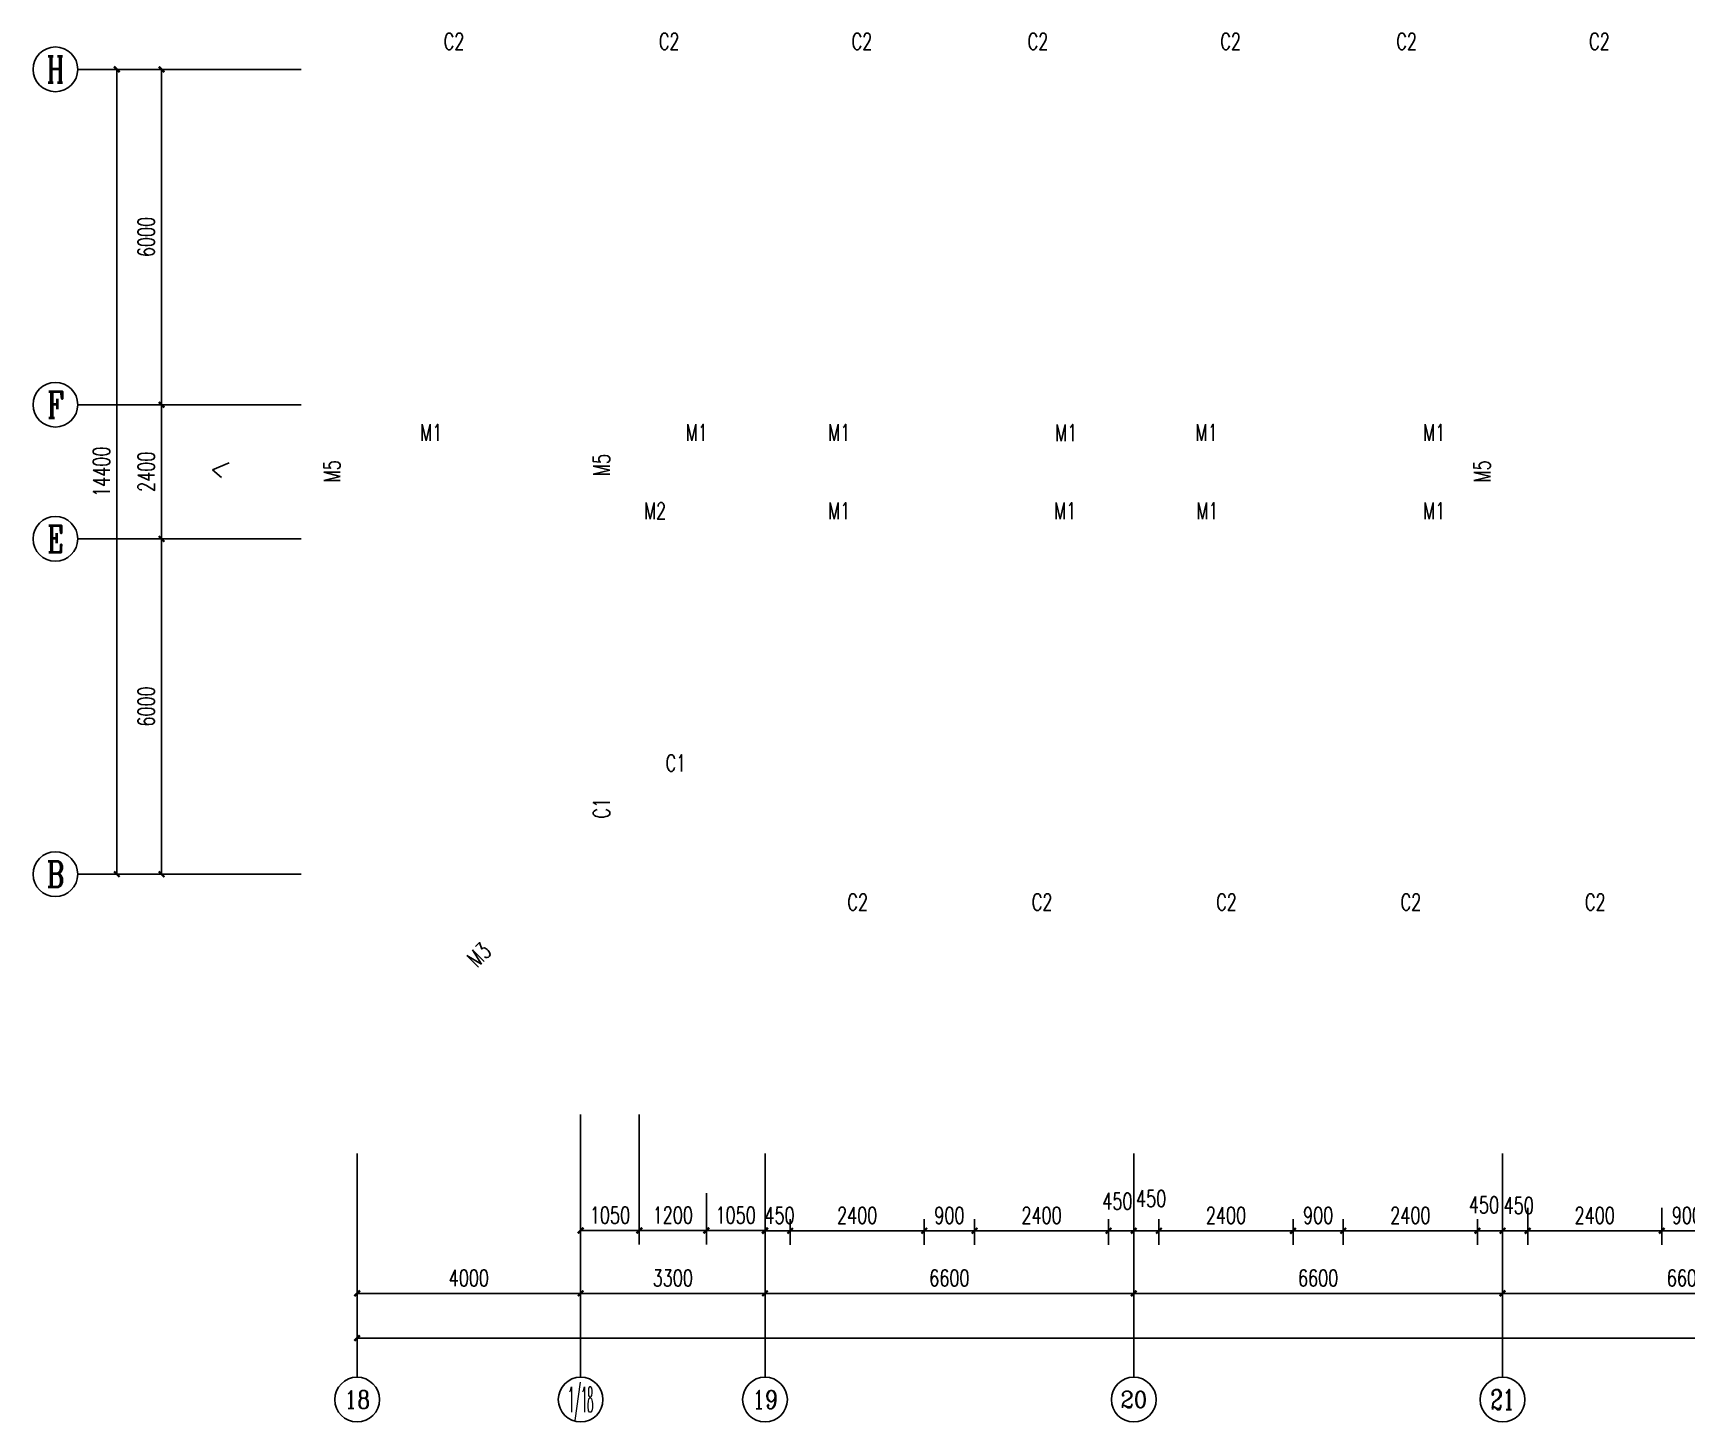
# Model space of a CAD drawing. Header units: millimetres. Extents: x 842 to 115148, y 259 to 29066.
# Drawn here: x 842 to 30442, y 3466 to 28315 of the extents above; entities that cross this region are included whole.
import ezdxf
from ezdxf.enums import TextEntityAlignment as Align

# ---------------------------------------------------------------- set-up
doc = ezdxf.new("R2010")
doc.units = ezdxf.units.MM
for name, color, linetype in [('AXIS', 3, 'Continuous'), ('AXIS_TEXT', 7, 'Continuous'), ('no-view', 7, 'Continuous'), ('PUB_DIM', 3, 'Continuous'), ('WINDOW_TEXT', 7, 'Continuous')]:
    doc.layers.add(name, color=color, linetype=linetype)
doc.layers.get('no-view').off()
doc.styles.add('_TCH_AXIS', font='COMPLEX', dxfattribs={"bigfont": 'GBCBIG'})
doc.styles.add('_TCH_DIM_T3', font='SIMPLEX', dxfattribs={"width": 0.705882, "bigfont": 'GBCBIG'})
doc.styles.add('_TCH_WINDOW', font='SIMPLEX', dxfattribs={"bigfont": 'GBCBIG'})
doc.styles.add('COMPLEX', font='COMPLEX')
doc.dimstyles.new('_TCH_ARCH&&100', dxfattribs={"dimtxt": 297.5, "dimasz": 100, "dimexe": 250, "dimexo": 300, "dimgap": 126.25, "dimtad": 1, "dimdec": 0, "dimzin": 0, "dimdsep": 46, "dimtxsty": '_TCH_DIM_T3', "dimblk": 'ARCHTICK', "dimcen": 0.09, "dimclrt": 7, "dimazin": 2, "dimtfac": 1, "dimtdec": 0, "dimtix": 1, "dimtmove": 2, "dimatfit": 3, "dimfxl": 1, "dimtolj": 1, "dimtzin": 0, "dimarcsym": 0})

# ---------------------------------------------------------------- blocks, each defined once
blk = doc.blocks.new('_ArchTick')
at = {"color": 0, "linetype": 'ByBlock', "const_width": 0.4}
blk.add_lwpolyline([(-0.5, -0.5), (0.5, 0.5)], dxfattribs=at)
blk = doc.blocks.new('*D90')
at = {"layer": 'Defpoints', "color": 0}
for p in [(13942, 7393), (14392, 7393), (14392, 6886)]:
    blk.add_point(p, dxfattribs=at)
at = {"layer": 'PUB_DIM', "color": 0, "lineweight": -2}
for p, q in [((13942, 7093), (13942, 6636)), ((13942, 6886), (14392, 6886)), ((14392, 7093), (14392, 6636))]:
    blk.add_line(p, q, dxfattribs=at)
at = {"layer": 'PUB_DIM', "color": 0, "lineweight": -2, "xscale": 100, "yscale": 100, "zscale": 100, "rotation": 180}
blk.add_blockref('_ArchTick', (13942, 6886), dxfattribs=at)
at = {"layer": 'PUB_DIM', "color": 0, "lineweight": -2, "xscale": 100, "yscale": 100, "zscale": 100}
blk.add_blockref('_ArchTick', (14392, 6886), dxfattribs=at)
at = {"layer": 'PUB_DIM', "color": 7, "insert": (14202, 7161), "char_height": 297.5, "attachment_point": 5, "style": '_TCH_DIM_T3'}
blk.add_mtext('\\A1;450', dxfattribs=at)
blk = doc.blocks.new('*D91')
at = {"layer": 'Defpoints', "color": 0}
for p in [(14392, 7393), (16792, 7393), (16792, 6886)]:
    blk.add_point(p, dxfattribs=at)
at = {"layer": 'PUB_DIM', "color": 0, "lineweight": -2}
for p, q in [((14392, 7093), (14392, 6636)), ((14392, 6886), (16792, 6886)), ((16792, 7093), (16792, 6636))]:
    blk.add_line(p, q, dxfattribs=at)
at = {"layer": 'PUB_DIM', "color": 0, "lineweight": -2, "xscale": 100, "yscale": 100, "zscale": 100, "rotation": 180}
blk.add_blockref('_ArchTick', (14392, 6886), dxfattribs=at)
at = {"layer": 'PUB_DIM', "color": 0, "lineweight": -2, "xscale": 100, "yscale": 100, "zscale": 100}
blk.add_blockref('_ArchTick', (16792, 6886), dxfattribs=at)
at = {"layer": 'PUB_DIM', "color": 7, "insert": (15592, 7161), "char_height": 297.5, "attachment_point": 5, "style": '_TCH_DIM_T3'}
blk.add_mtext('\\A1;2400', dxfattribs=at)
blk = doc.blocks.new('*D92')
at = {"layer": 'Defpoints', "color": 0}
for p in [(16792, 7393), (17692, 7393), (17692, 6886)]:
    blk.add_point(p, dxfattribs=at)
at = {"layer": 'PUB_DIM', "color": 0, "lineweight": -2}
for p, q in [((16792, 7093), (16792, 6636)), ((16792, 6886), (17692, 6886)), ((17692, 7093), (17692, 6636))]:
    blk.add_line(p, q, dxfattribs=at)
at = {"layer": 'PUB_DIM', "color": 0, "lineweight": -2, "xscale": 100, "yscale": 100, "zscale": 100, "rotation": 180}
blk.add_blockref('_ArchTick', (16792, 6886), dxfattribs=at)
at = {"layer": 'PUB_DIM', "color": 0, "lineweight": -2, "xscale": 100, "yscale": 100, "zscale": 100}
blk.add_blockref('_ArchTick', (17692, 6886), dxfattribs=at)
at = {"layer": 'PUB_DIM', "color": 7, "insert": (17242, 7161), "char_height": 297.5, "attachment_point": 5, "style": '_TCH_DIM_T3'}
blk.add_mtext('\\A1;900', dxfattribs=at)
blk = doc.blocks.new('*D93')
at = {"layer": 'Defpoints', "color": 0}
for p in [(17692, 7393), (20092, 7393), (20092, 6886)]:
    blk.add_point(p, dxfattribs=at)
at = {"layer": 'PUB_DIM', "color": 0, "lineweight": -2}
for p, q in [((17692, 7093), (17692, 6636)), ((17692, 6886), (20092, 6886)), ((20092, 7093), (20092, 6636))]:
    blk.add_line(p, q, dxfattribs=at)
at = {"layer": 'PUB_DIM', "color": 0, "lineweight": -2, "xscale": 100, "yscale": 100, "zscale": 100, "rotation": 180}
blk.add_blockref('_ArchTick', (17692, 6886), dxfattribs=at)
at = {"layer": 'PUB_DIM', "color": 0, "lineweight": -2, "xscale": 100, "yscale": 100, "zscale": 100}
blk.add_blockref('_ArchTick', (20092, 6886), dxfattribs=at)
at = {"layer": 'PUB_DIM', "color": 7, "insert": (18892, 7161), "char_height": 297.5, "attachment_point": 5, "style": '_TCH_DIM_T3'}
blk.add_mtext('\\A1;2400', dxfattribs=at)
blk = doc.blocks.new('*D94')
at = {"layer": 'Defpoints', "color": 0}
for p in [(20092, 7393), (20542, 7393), (20542, 6886)]:
    blk.add_point(p, dxfattribs=at)
at = {"layer": 'PUB_DIM', "color": 0, "lineweight": -2}
for p, q in [((20092, 7093), (20092, 6636)), ((20092, 6886), (20542, 6886)), ((20542, 7093), (20542, 6636))]:
    blk.add_line(p, q, dxfattribs=at)
at = {"layer": 'PUB_DIM', "color": 0, "lineweight": -2, "xscale": 100, "yscale": 100, "zscale": 100, "rotation": 180}
blk.add_blockref('_ArchTick', (20092, 6886), dxfattribs=at)
at = {"layer": 'PUB_DIM', "color": 0, "lineweight": -2, "xscale": 100, "yscale": 100, "zscale": 100}
blk.add_blockref('_ArchTick', (20542, 6886), dxfattribs=at)
at = {"layer": 'PUB_DIM', "color": 7, "insert": (20249, 7415), "char_height": 297.5, "attachment_point": 5, "style": '_TCH_DIM_T3'}
blk.add_mtext('\\A1;450', dxfattribs=at)
blk = doc.blocks.new('*D95')
at = {"layer": 'Defpoints', "color": 0}
for p in [(20542, 7393), (20992, 7393), (20992, 6886)]:
    blk.add_point(p, dxfattribs=at)
at = {"layer": 'PUB_DIM', "color": 0, "lineweight": -2}
for p, q in [((20542, 7093), (20542, 6636)), ((20542, 6886), (20992, 6886)), ((20992, 7093), (20992, 6636))]:
    blk.add_line(p, q, dxfattribs=at)
at = {"layer": 'PUB_DIM', "color": 0, "lineweight": -2, "xscale": 100, "yscale": 100, "zscale": 100, "rotation": 180}
blk.add_blockref('_ArchTick', (20542, 6886), dxfattribs=at)
at = {"layer": 'PUB_DIM', "color": 0, "lineweight": -2, "xscale": 100, "yscale": 100, "zscale": 100}
blk.add_blockref('_ArchTick', (20992, 6886), dxfattribs=at)
at = {"layer": 'PUB_DIM', "color": 7, "insert": (20853, 7462), "char_height": 297.5, "attachment_point": 5, "style": '_TCH_DIM_T3'}
blk.add_mtext('\\A1;450', dxfattribs=at)
blk = doc.blocks.new('*D96')
at = {"layer": 'Defpoints', "color": 0}
for p in [(20992, 7393), (23392, 7393), (23392, 6886)]:
    blk.add_point(p, dxfattribs=at)
at = {"layer": 'PUB_DIM', "color": 0, "lineweight": -2}
for p, q in [((20992, 7093), (20992, 6636)), ((20992, 6886), (23392, 6886)), ((23392, 7093), (23392, 6636))]:
    blk.add_line(p, q, dxfattribs=at)
at = {"layer": 'PUB_DIM', "color": 0, "lineweight": -2, "xscale": 100, "yscale": 100, "zscale": 100, "rotation": 180}
blk.add_blockref('_ArchTick', (20992, 6886), dxfattribs=at)
at = {"layer": 'PUB_DIM', "color": 0, "lineweight": -2, "xscale": 100, "yscale": 100, "zscale": 100}
blk.add_blockref('_ArchTick', (23392, 6886), dxfattribs=at)
at = {"layer": 'PUB_DIM', "color": 7, "insert": (22192, 7161), "char_height": 297.5, "attachment_point": 5, "style": '_TCH_DIM_T3'}
blk.add_mtext('\\A1;2400', dxfattribs=at)
blk = doc.blocks.new('*D97')
at = {"layer": 'Defpoints', "color": 0}
for p in [(23392, 7393), (24292, 7393), (24292, 6886)]:
    blk.add_point(p, dxfattribs=at)
at = {"layer": 'PUB_DIM', "color": 0, "lineweight": -2}
for p, q in [((23392, 7093), (23392, 6636)), ((23392, 6886), (24292, 6886)), ((24292, 7093), (24292, 6636))]:
    blk.add_line(p, q, dxfattribs=at)
at = {"layer": 'PUB_DIM', "color": 0, "lineweight": -2, "xscale": 100, "yscale": 100, "zscale": 100, "rotation": 180}
blk.add_blockref('_ArchTick', (23392, 6886), dxfattribs=at)
at = {"layer": 'PUB_DIM', "color": 0, "lineweight": -2, "xscale": 100, "yscale": 100, "zscale": 100}
blk.add_blockref('_ArchTick', (24292, 6886), dxfattribs=at)
at = {"layer": 'PUB_DIM', "color": 7, "insert": (23842, 7161), "char_height": 297.5, "attachment_point": 5, "style": '_TCH_DIM_T3'}
blk.add_mtext('\\A1;900', dxfattribs=at)
blk = doc.blocks.new('*D98')
at = {"layer": 'Defpoints', "color": 0}
for p in [(24292, 7393), (26692, 7393), (26692, 6886)]:
    blk.add_point(p, dxfattribs=at)
at = {"layer": 'PUB_DIM', "color": 0, "lineweight": -2}
for p, q in [((24292, 7093), (24292, 6636)), ((24292, 6886), (26692, 6886)), ((26692, 7093), (26692, 6636))]:
    blk.add_line(p, q, dxfattribs=at)
at = {"layer": 'PUB_DIM', "color": 0, "lineweight": -2, "xscale": 100, "yscale": 100, "zscale": 100, "rotation": 180}
blk.add_blockref('_ArchTick', (24292, 6886), dxfattribs=at)
at = {"layer": 'PUB_DIM', "color": 0, "lineweight": -2, "xscale": 100, "yscale": 100, "zscale": 100}
blk.add_blockref('_ArchTick', (26692, 6886), dxfattribs=at)
at = {"layer": 'PUB_DIM', "color": 7, "insert": (25492, 7161), "char_height": 297.5, "attachment_point": 5, "style": '_TCH_DIM_T3'}
blk.add_mtext('\\A1;2400', dxfattribs=at)
blk = doc.blocks.new('*D99')
at = {"layer": 'Defpoints', "color": 0}
for p in [(26692, 7393), (27142, 7393), (27142, 6886)]:
    blk.add_point(p, dxfattribs=at)
at = {"layer": 'PUB_DIM', "color": 0, "lineweight": -2}
for p, q in [((26692, 7093), (26692, 6636)), ((26692, 6886), (27142, 6886)), ((27142, 7093), (27142, 6636))]:
    blk.add_line(p, q, dxfattribs=at)
at = {"layer": 'PUB_DIM', "color": 0, "lineweight": -2, "xscale": 100, "yscale": 100, "zscale": 100, "rotation": 180}
blk.add_blockref('_ArchTick', (26692, 6886), dxfattribs=at)
at = {"layer": 'PUB_DIM', "color": 0, "lineweight": -2, "xscale": 100, "yscale": 100, "zscale": 100}
blk.add_blockref('_ArchTick', (27142, 6886), dxfattribs=at)
at = {"layer": 'PUB_DIM', "color": 7, "insert": (26810, 7349), "char_height": 297.5, "attachment_point": 5, "style": '_TCH_DIM_T3'}
blk.add_mtext('\\A1;450', dxfattribs=at)
blk = doc.blocks.new('*D100')
at = {"layer": 'Defpoints', "color": 0}
for p in [(27142, 7598), (27592, 7598), (27592, 6886)]:
    blk.add_point(p, dxfattribs=at)
at = {"layer": 'PUB_DIM', "color": 0, "lineweight": -2}
for p, q in [((27142, 7298), (27142, 6636)), ((27592, 7298), (27592, 6636)), ((27142, 6886), (27592, 6886))]:
    blk.add_line(p, q, dxfattribs=at)
at = {"layer": 'PUB_DIM', "color": 0, "lineweight": -2, "xscale": 100, "yscale": 100, "zscale": 100, "rotation": 180}
blk.add_blockref('_ArchTick', (27142, 6886), dxfattribs=at)
at = {"layer": 'PUB_DIM', "color": 0, "lineweight": -2, "xscale": 100, "yscale": 100, "zscale": 100}
blk.add_blockref('_ArchTick', (27592, 6886), dxfattribs=at)
at = {"layer": 'PUB_DIM', "color": 7, "insert": (27432, 7338), "char_height": 297.5, "attachment_point": 5, "style": '_TCH_DIM_T3'}
blk.add_mtext('\\A1;450', dxfattribs=at)
blk = doc.blocks.new('*D101')
at = {"layer": 'Defpoints', "color": 0}
for p in [(27592, 7598), (29992, 7598), (29992, 6886)]:
    blk.add_point(p, dxfattribs=at)
at = {"layer": 'PUB_DIM', "color": 0, "lineweight": -2}
for p, q in [((27592, 7298), (27592, 6636)), ((29992, 7298), (29992, 6636)), ((27592, 6886), (29992, 6886))]:
    blk.add_line(p, q, dxfattribs=at)
at = {"layer": 'PUB_DIM', "color": 0, "lineweight": -2, "xscale": 100, "yscale": 100, "zscale": 100, "rotation": 180}
blk.add_blockref('_ArchTick', (27592, 6886), dxfattribs=at)
at = {"layer": 'PUB_DIM', "color": 0, "lineweight": -2, "xscale": 100, "yscale": 100, "zscale": 100}
blk.add_blockref('_ArchTick', (29992, 6886), dxfattribs=at)
at = {"layer": 'PUB_DIM', "color": 7, "insert": (28792, 7161), "char_height": 297.5, "attachment_point": 5, "style": '_TCH_DIM_T3'}
blk.add_mtext('\\A1;2400', dxfattribs=at)
blk = doc.blocks.new('*D102')
at = {"layer": 'Defpoints', "color": 0}
for p in [(29992, 7598), (30892, 7598), (30892, 6886)]:
    blk.add_point(p, dxfattribs=at)
at = {"layer": 'PUB_DIM', "color": 0, "lineweight": -2}
for p, q in [((29992, 7298), (29992, 6636)), ((30892, 7298), (30892, 6636)), ((29992, 6886), (30892, 6886))]:
    blk.add_line(p, q, dxfattribs=at)
at = {"layer": 'PUB_DIM', "color": 0, "lineweight": -2, "xscale": 100, "yscale": 100, "zscale": 100, "rotation": 180}
blk.add_blockref('_ArchTick', (29992, 6886), dxfattribs=at)
at = {"layer": 'PUB_DIM', "color": 0, "lineweight": -2, "xscale": 100, "yscale": 100, "zscale": 100}
blk.add_blockref('_ArchTick', (30892, 6886), dxfattribs=at)
at = {"layer": 'PUB_DIM', "color": 7, "insert": (30442, 7161), "char_height": 297.5, "attachment_point": 5, "style": '_TCH_DIM_T3'}
blk.add_mtext('\\A1;900', dxfattribs=at)
blk = doc.blocks.new('*D145')
at = {"layer": 'Defpoints', "color": 0}
for p in [(11692, 7859), (12892, 7859), (12892, 6890)]:
    blk.add_point(p, dxfattribs=at)
at = {"layer": 'PUB_DIM', "color": 0, "lineweight": -2}
for p, q in [((11692, 7559), (11692, 6640)), ((12892, 7559), (12892, 6640)), ((11692, 6890), (12892, 6890))]:
    blk.add_line(p, q, dxfattribs=at)
at = {"layer": 'PUB_DIM', "color": 0, "lineweight": -2, "xscale": 100, "yscale": 100, "zscale": 100, "rotation": 180}
blk.add_blockref('_ArchTick', (11692, 6890), dxfattribs=at)
at = {"layer": 'PUB_DIM', "color": 0, "lineweight": -2, "xscale": 100, "yscale": 100, "zscale": 100}
blk.add_blockref('_ArchTick', (12892, 6890), dxfattribs=at)
at = {"layer": 'PUB_DIM', "color": 7, "insert": (12292, 7165), "char_height": 297.5, "attachment_point": 5, "style": '_TCH_DIM_T3'}
blk.add_mtext('\\A1;1200', dxfattribs=at)
blk = doc.blocks.new('*D146')
at = {"layer": 'Defpoints', "color": 0}
for p in [(12892, 7859), (13942, 7859), (13942, 6890)]:
    blk.add_point(p, dxfattribs=at)
at = {"layer": 'PUB_DIM', "color": 0, "lineweight": -2}
for p, q in [((12892, 7559), (12892, 6640)), ((13942, 7559), (13942, 6640)), ((12892, 6890), (13942, 6890))]:
    blk.add_line(p, q, dxfattribs=at)
at = {"layer": 'PUB_DIM', "color": 0, "lineweight": -2, "xscale": 100, "yscale": 100, "zscale": 100, "rotation": 180}
blk.add_blockref('_ArchTick', (12892, 6890), dxfattribs=at)
at = {"layer": 'PUB_DIM', "color": 0, "lineweight": -2, "xscale": 100, "yscale": 100, "zscale": 100}
blk.add_blockref('_ArchTick', (13942, 6890), dxfattribs=at)
at = {"layer": 'PUB_DIM', "color": 7, "insert": (13417, 7165), "char_height": 297.5, "attachment_point": 5, "style": '_TCH_DIM_T3'}
blk.add_mtext('\\A1;1050', dxfattribs=at)
blk = doc.blocks.new('*D147')
at = {"layer": 'Defpoints', "color": 0}
for p in [(10642, 9266), (11692, 9266), (11692, 6890)]:
    blk.add_point(p, dxfattribs=at)
at = {"layer": 'PUB_DIM', "color": 0, "lineweight": -2}
for p, q in [((10642, 8966), (10642, 6640)), ((11692, 8966), (11692, 6640)), ((10642, 6890), (11692, 6890))]:
    blk.add_line(p, q, dxfattribs=at)
at = {"layer": 'PUB_DIM', "color": 0, "lineweight": -2, "xscale": 100, "yscale": 100, "zscale": 100, "rotation": 180}
blk.add_blockref('_ArchTick', (10642, 6890), dxfattribs=at)
at = {"layer": 'PUB_DIM', "color": 0, "lineweight": -2, "xscale": 100, "yscale": 100, "zscale": 100}
blk.add_blockref('_ArchTick', (11692, 6890), dxfattribs=at)
at = {"layer": 'PUB_DIM', "color": 7, "insert": (11167, 7165), "char_height": 297.5, "attachment_point": 5, "style": '_TCH_DIM_T3'}
blk.add_mtext('\\A1;1050', dxfattribs=at)
blk = doc.blocks.new('*D153')
at = {"layer": 'AXIS', "color": 0, "lineweight": -2}
for p, q in [((6642, 7966), (6642, 5516)), ((10642, 7966), (10642, 5516)), ((6642, 5766), (10642, 5766))]:
    blk.add_line(p, q, dxfattribs=at)
at = {"layer": 'Defpoints', "color": 0}
for p in [(6642, 8266), (10642, 8266), (10642, 5766)]:
    blk.add_point(p, dxfattribs=at)
at = {"layer": 'AXIS', "color": 0, "lineweight": -2, "xscale": 100, "yscale": 100, "zscale": 100, "rotation": 180}
blk.add_blockref('_ArchTick', (6642, 5766), dxfattribs=at)
at = {"layer": 'AXIS', "color": 0, "lineweight": -2, "xscale": 100, "yscale": 100, "zscale": 100}
blk.add_blockref('_ArchTick', (10642, 5766), dxfattribs=at)
at = {"layer": 'AXIS', "color": 7, "insert": (8642, 6041), "char_height": 297.5, "attachment_point": 5, "style": '_TCH_DIM_T3'}
blk.add_mtext('\\A1;4000', dxfattribs=at)
blk = doc.blocks.new('*D154')
at = {"layer": 'AXIS', "color": 0, "lineweight": -2}
for p, q in [((10642, 7966), (10642, 5516)), ((13942, 7966), (13942, 5516)), ((10642, 5766), (13942, 5766))]:
    blk.add_line(p, q, dxfattribs=at)
at = {"layer": 'Defpoints', "color": 0}
for p in [(10642, 8266), (13942, 8266), (13942, 5766)]:
    blk.add_point(p, dxfattribs=at)
at = {"layer": 'AXIS', "color": 0, "lineweight": -2, "xscale": 100, "yscale": 100, "zscale": 100, "rotation": 180}
blk.add_blockref('_ArchTick', (10642, 5766), dxfattribs=at)
at = {"layer": 'AXIS', "color": 0, "lineweight": -2, "xscale": 100, "yscale": 100, "zscale": 100}
blk.add_blockref('_ArchTick', (13942, 5766), dxfattribs=at)
at = {"layer": 'AXIS', "color": 7, "insert": (12292, 6041), "char_height": 297.5, "attachment_point": 5, "style": '_TCH_DIM_T3'}
blk.add_mtext('\\A1;3300', dxfattribs=at)
blk = doc.blocks.new('*D155')
at = {"layer": 'AXIS', "color": 0, "lineweight": -2}
for p, q in [((13942, 7966), (13942, 5516)), ((20542, 7966), (20542, 5516)), ((13942, 5766), (20542, 5766))]:
    blk.add_line(p, q, dxfattribs=at)
at = {"layer": 'Defpoints', "color": 0}
for p in [(13942, 8266), (20542, 8266), (20542, 5766)]:
    blk.add_point(p, dxfattribs=at)
at = {"layer": 'AXIS', "color": 0, "lineweight": -2, "xscale": 100, "yscale": 100, "zscale": 100, "rotation": 180}
blk.add_blockref('_ArchTick', (13942, 5766), dxfattribs=at)
at = {"layer": 'AXIS', "color": 0, "lineweight": -2, "xscale": 100, "yscale": 100, "zscale": 100}
blk.add_blockref('_ArchTick', (20542, 5766), dxfattribs=at)
at = {"layer": 'AXIS', "color": 7, "insert": (17242, 6041), "char_height": 297.5, "attachment_point": 5, "style": '_TCH_DIM_T3'}
blk.add_mtext('\\A1;6600', dxfattribs=at)
blk = doc.blocks.new('*D156')
at = {"layer": 'AXIS', "color": 0, "lineweight": -2}
for p, q in [((20542, 7966), (20542, 5516)), ((27142, 7966), (27142, 5516)), ((20542, 5766), (27142, 5766))]:
    blk.add_line(p, q, dxfattribs=at)
at = {"layer": 'Defpoints', "color": 0}
for p in [(20542, 8266), (27142, 8266), (27142, 5766)]:
    blk.add_point(p, dxfattribs=at)
at = {"layer": 'AXIS', "color": 0, "lineweight": -2, "xscale": 100, "yscale": 100, "zscale": 100, "rotation": 180}
blk.add_blockref('_ArchTick', (20542, 5766), dxfattribs=at)
at = {"layer": 'AXIS', "color": 0, "lineweight": -2, "xscale": 100, "yscale": 100, "zscale": 100}
blk.add_blockref('_ArchTick', (27142, 5766), dxfattribs=at)
at = {"layer": 'AXIS', "color": 7, "insert": (23842, 6041), "char_height": 297.5, "attachment_point": 5, "style": '_TCH_DIM_T3'}
blk.add_mtext('\\A1;6600', dxfattribs=at)
blk = doc.blocks.new('*D157')
at = {"layer": 'AXIS', "color": 0, "lineweight": -2}
for p, q in [((27142, 7966), (27142, 5516)), ((33742, 7966), (33742, 5516)), ((27142, 5766), (33742, 5766))]:
    blk.add_line(p, q, dxfattribs=at)
at = {"layer": 'Defpoints', "color": 0}
for p in [(27142, 8266), (33742, 8266), (33742, 5766)]:
    blk.add_point(p, dxfattribs=at)
at = {"layer": 'AXIS', "color": 0, "lineweight": -2, "xscale": 100, "yscale": 100, "zscale": 100, "rotation": 180}
blk.add_blockref('_ArchTick', (27142, 5766), dxfattribs=at)
at = {"layer": 'AXIS', "color": 0, "lineweight": -2, "xscale": 100, "yscale": 100, "zscale": 100}
blk.add_blockref('_ArchTick', (33742, 5766), dxfattribs=at)
at = {"layer": 'AXIS', "color": 7, "insert": (30442, 6041), "char_height": 297.5, "attachment_point": 5, "style": '_TCH_DIM_T3'}
blk.add_mtext('\\A1;6600', dxfattribs=at)
blk = doc.blocks.new('*D168')
at = {"layer": 'AXIS', "color": 0, "lineweight": -2}
for p, q in [((6642, 7966), (6642, 4716)), ((99742, 7966), (99742, 4716)), ((6642, 4966), (99742, 4966))]:
    blk.add_line(p, q, dxfattribs=at)
at = {"layer": 'Defpoints', "color": 0}
for p in [(6642, 8266), (99742, 8266), (99742, 4966)]:
    blk.add_point(p, dxfattribs=at)
at = {"layer": 'AXIS', "color": 0, "lineweight": -2, "xscale": 100, "yscale": 100, "zscale": 100, "rotation": 180}
blk.add_blockref('_ArchTick', (6642, 4966), dxfattribs=at)
at = {"layer": 'AXIS', "color": 0, "lineweight": -2, "xscale": 100, "yscale": 100, "zscale": 100}
blk.add_blockref('_ArchTick', (99742, 4966), dxfattribs=at)
at = {"layer": 'AXIS', "color": 7, "insert": (53192, 5241), "char_height": 297.5, "attachment_point": 5, "style": '_TCH_DIM_T3'}
blk.add_mtext('\\A1;93100', dxfattribs=at)
blk = doc.blocks.new('*D169')
at = {"layer": 'AXIS', "color": 0, "lineweight": -2}
for p, q in [((5342, 19266), (2892, 19266)), ((3142, 13266), (3142, 19266)), ((5342, 13266), (2892, 13266))]:
    blk.add_line(p, q, dxfattribs=at)
at = {"layer": 'Defpoints', "color": 0}
for p in [(3142, 19266), (5642, 19266), (5642, 13266)]:
    blk.add_point(p, dxfattribs=at)
at = {"layer": 'AXIS', "color": 0, "lineweight": -2, "xscale": 100, "yscale": 100, "zscale": 100}
for p, rotation in [((3142, 19266), 90), ((3142, 13266), 270)]:
    blk.add_blockref('_ArchTick', p, dxfattribs=dict(at, rotation=rotation))
at = {"layer": 'AXIS', "color": 7, "insert": (2867, 16266), "char_height": 297.5, "attachment_point": 5, "rotation": 90, "style": '_TCH_DIM_T3'}
blk.add_mtext('\\A1;6000', dxfattribs=at)
blk = doc.blocks.new('*D170')
at = {"layer": 'AXIS', "color": 0, "lineweight": -2}
for p, q in [((5342, 21666), (2892, 21666)), ((3142, 19266), (3142, 21666)), ((5342, 19266), (2892, 19266))]:
    blk.add_line(p, q, dxfattribs=at)
at = {"layer": 'Defpoints', "color": 0}
for p in [(3142, 21666), (5642, 21666), (5642, 19266)]:
    blk.add_point(p, dxfattribs=at)
at = {"layer": 'AXIS', "color": 0, "lineweight": -2, "xscale": 100, "yscale": 100, "zscale": 100}
for p, rotation in [((3142, 21666), 90), ((3142, 19266), 270)]:
    blk.add_blockref('_ArchTick', p, dxfattribs=dict(at, rotation=rotation))
at = {"layer": 'AXIS', "color": 7, "insert": (2867, 20466), "char_height": 297.5, "attachment_point": 5, "rotation": 90, "style": '_TCH_DIM_T3'}
blk.add_mtext('\\A1;2400', dxfattribs=at)
blk = doc.blocks.new('*D171')
at = {"layer": 'AXIS', "color": 0, "lineweight": -2}
for p, q in [((5342, 27666), (2892, 27666)), ((3142, 21666), (3142, 27666)), ((5342, 21666), (2892, 21666))]:
    blk.add_line(p, q, dxfattribs=at)
at = {"layer": 'Defpoints', "color": 0}
for p in [(3142, 27666), (5642, 27666), (5642, 21666)]:
    blk.add_point(p, dxfattribs=at)
at = {"layer": 'AXIS', "color": 0, "lineweight": -2, "xscale": 100, "yscale": 100, "zscale": 100}
for p, rotation in [((3142, 27666), 90), ((3142, 21666), 270)]:
    blk.add_blockref('_ArchTick', p, dxfattribs=dict(at, rotation=rotation))
at = {"layer": 'AXIS', "color": 7, "insert": (2867, 24666), "char_height": 297.5, "attachment_point": 5, "rotation": 90, "style": '_TCH_DIM_T3'}
blk.add_mtext('\\A1;6000', dxfattribs=at)
blk = doc.blocks.new('*D172')
at = {"layer": 'AXIS', "color": 0, "lineweight": -2}
for p, q in [((5342, 27666), (2092, 27666)), ((2342, 13266), (2342, 27666)), ((5342, 13266), (2092, 13266))]:
    blk.add_line(p, q, dxfattribs=at)
at = {"layer": 'Defpoints', "color": 0}
for p in [(2342, 27666), (5642, 27666), (5642, 13266)]:
    blk.add_point(p, dxfattribs=at)
at = {"layer": 'AXIS', "color": 0, "lineweight": -2, "xscale": 100, "yscale": 100, "zscale": 100}
for p, rotation in [((2342, 27666), 90), ((2342, 13266), 270)]:
    blk.add_blockref('_ArchTick', p, dxfattribs=dict(at, rotation=rotation))
at = {"layer": 'AXIS', "color": 7, "insert": (2067, 20466), "char_height": 297.5, "attachment_point": 5, "rotation": 90, "style": '_TCH_DIM_T3'}
blk.add_mtext('\\A1;14400', dxfattribs=at)
blk = doc.blocks.new('_AXISO')
blk.add_circle((0, 0), 0.5)
at = {"layer": 'AXIS_TEXT', "style": 'COMPLEX', "width": 1.041667}
blk.add_attdef('A', text='', height=0.56, dxfattribs=at).set_placement((-0.25, -0.28), (0.25, -0.28), align=Align.FIT)
blk = doc.blocks.new('$DorLib2D$00000001')
for p, q in [((0.45, 0.975), (0.5, 0.975)), ((0.45, 0), (0.45, 0.975)), ((0.5, 0), (0.5, 0.975)), ((0.5, 0), (0.45, 0))]:
    blk.add_line(p, q)
at = {"lineweight": 13}
blk.add_arc((0.475, 0), 0.975, 91.4693, 180, dxfattribs=at)
blk = doc.blocks.new('$DorLib2D$00000002')
for p, q in [((-0.5, 0), (-0.5, 0.4875)), ((-0.475, 0.4875), (-0.5, 0.4875)), ((-0.475, 0), (-0.475, 0.4875)), ((0.475, 0), (0.475, 0.4875)), ((0.475, 0.4875), (0.5, 0.4875)), ((0.5, 0), (0.5, 0.4875)), ((-0.5, 0), (-0.475, 0)), ((0.5, 0), (0.475, 0))]:
    blk.add_line(p, q)
at = {"lineweight": 13}
for centre, start, end in [((-0.4875, 0), 0, 88.53072), ((0.4875, 0), 91.46928, 180)]:
    blk.add_arc(centre, 0.4875, start, end, dxfattribs=at)
blk = doc.blocks.new('$TCHSYS$WIN2D')
for p, q in [((-0.5, 0.5), (0.5, 0.5)), ((-0.5, 0.5), (-0.5, -0.5)), ((0.5, 0.5), (0.5, -0.5)), ((0.5, 0.167), (-0.5, 0.167)), ((0.5, -0.167), (-0.5, -0.167)), ((-0.5, -0.5), (0.5, -0.5))]:
    blk.add_line(p, q)

msp = doc.modelspace()

# ---------------------------------------------------------------- linework, layer by layer
for p, q in [((4350, 20623.7), (4056, 20503.4)), ((4056, 20503.4), (4217.1, 20365.4))]:
    msp.add_line(p, q)
at = {"layer": 'AXIS'}
for p, q in [((5642.1, 27666), (1642.1, 27666)), ((5642.1, 21666), (1642.1, 21666)), ((5642.1, 19266), (1642.1, 19266)), ((5642.1, 13266), (1642.1, 13266)), ((6642.1, 8266), (6642.1, 4266)), ((10642.1, 8266), (10642.1, 4266)), ((13942.1, 8266), (13942.1, 4266)), ((20542.1, 8266), (20542.1, 4266)), ((27142.1, 8266), (27142.1, 4266))]:
    msp.add_line(p, q, dxfattribs=at)
for centre in [(1242.1, 27666), (1242.1, 21666), (1242.1, 19266), (1242.1, 13266)]:
    msp.add_circle(centre, 400, dxfattribs=at)

# ---------------------------------------------------------------- block references
ref = msp.add_blockref('_AXISO', (6642.1, 3866), dxfattribs=dict(at, xscale=799.9999999999995, yscale=799.9999999999999, zscale=800))
ref.add_attrib('A', '18', dxfattribs={"layer": 'AXIS_TEXT', "height": 321.14, "style": '_TCH_AXIS', "width": 1.034483}).set_placement((6412.7, 3705.5), (6871.5, 3705.5), align=Align.FIT)
ref = msp.add_blockref('_AXISO', (10642.1, 3866), dxfattribs=dict(at, xscale=799.9999999999995, yscale=799.9999999999999, zscale=800))
ref.add_attrib('A', '1/18', dxfattribs={"layer": 'AXIS_TEXT', "height": 452.55, "style": '_TCH_AXIS', "width": 0.318182}).set_placement((10415.8, 3639.8), (10868.4, 3639.8), align=Align.FIT)
ref = msp.add_blockref('_AXISO', (13942.1, 3866), dxfattribs=dict(at, xscale=799.9999999999995, yscale=799.9999999999999, zscale=800))
ref.add_attrib('A', '19', dxfattribs={"layer": 'AXIS_TEXT', "height": 328.45, "style": '_TCH_AXIS'}).set_placement((13715.3, 3701.8), (14168.9, 3701.8), align=Align.FIT)
ref = msp.add_blockref('_AXISO', (20542.1, 3866), dxfattribs=dict(at, xscale=799.9999999999995, yscale=799.9999999999999, zscale=800))
ref.add_attrib('A', '20', dxfattribs={"layer": 'AXIS_TEXT', "height": 294.28, "style": '_TCH_AXIS'}).set_placement((20303.9, 3718.9), (20780.3, 3718.9), align=Align.FIT)
ref = msp.add_blockref('_AXISO', (27142.1, 3866), dxfattribs=dict(at, xscale=799.9999999999995, yscale=799.9999999999999, zscale=800))
ref.add_attrib('A', '21', dxfattribs={"layer": 'AXIS_TEXT', "height": 360.19, "style": '_TCH_AXIS', "width": 0.862069}).set_placement((26927.7, 3685.9), (27356.5, 3685.9), align=Align.FIT)
at = {"layer": 'no-view'}
ref = msp.add_blockref('$TCHSYS$WIN2D', (8367.1, 27791), dxfattribs=dict(at, xscale=2400, yscale=-200, zscale=2400))
ref.add_attrib('A', 'C2', (8192.1, 28017.3), dxfattribs={"layer": 'WINDOW_TEXT', "height": 297.5, "style": '_TCH_WINDOW', "width": 0.705882})
ref = msp.add_blockref('$TCHSYS$WIN2D', (12217.1, 27791), dxfattribs=dict(at, xscale=2400, yscale=-200, zscale=2400))
ref.add_attrib('A', 'C2', (12042.1, 28017.3), dxfattribs={"layer": 'WINDOW_TEXT', "height": 297.5, "style": '_TCH_WINDOW', "width": 0.705882})
ref = msp.add_blockref('$TCHSYS$WIN2D', (15667.1, 27791), dxfattribs=dict(at, xscale=2400, yscale=-200, zscale=2400))
ref.add_attrib('A', 'C2', (15492.1, 28017.3), dxfattribs={"layer": 'WINDOW_TEXT', "height": 297.5, "style": '_TCH_WINDOW', "width": 0.705882})
ref = msp.add_blockref('$TCHSYS$WIN2D', (18817.1, 27791), dxfattribs=dict(at, xscale=2400, yscale=-200, zscale=2400))
ref.add_attrib('A', 'C2', (18642.1, 28017.3), dxfattribs={"layer": 'WINDOW_TEXT', "height": 297.5, "style": '_TCH_WINDOW', "width": 0.705882})
ref = msp.add_blockref('$TCHSYS$WIN2D', (22267.1, 27791), dxfattribs=dict(at, xscale=2400, yscale=-200, zscale=2400))
ref.add_attrib('A', 'C2', (22092.1, 28017.3), dxfattribs={"layer": 'WINDOW_TEXT', "height": 297.5, "style": '_TCH_WINDOW', "width": 0.705882})
ref = msp.add_blockref('$TCHSYS$WIN2D', (25417.1, 27791), dxfattribs=dict(at, xscale=2400, yscale=-200, zscale=2400))
ref.add_attrib('A', 'C2', (25242.1, 28017.3), dxfattribs={"layer": 'WINDOW_TEXT', "height": 297.5, "style": '_TCH_WINDOW', "width": 0.705882})
ref = msp.add_blockref('$TCHSYS$WIN2D', (28867.1, 27791), dxfattribs=dict(at, xscale=2400, yscale=-200, zscale=2400))
ref.add_attrib('A', 'C2', (28692.1, 28017.3), dxfattribs={"layer": 'WINDOW_TEXT', "height": 297.5, "style": '_TCH_WINDOW', "width": 0.705882})
ref = msp.add_blockref('$DorLib2D$00000002', (7914, 21541.2), dxfattribs=dict(at, xscale=-1500, yscale=1500, zscale=-1500))
ref.add_attrib('A', 'M1', (7769, 21017.4), dxfattribs={"layer": 'WINDOW_TEXT', "height": 297.5, "style": '_TCH_WINDOW', "width": 0.705882})
ref = msp.add_blockref('$DorLib2D$00000002', (12667.1, 21541), dxfattribs=dict(at, xscale=-1500, yscale=1500, zscale=-1500))
ref.add_attrib('A', 'M1', (12522.1, 21017.3), dxfattribs={"layer": 'WINDOW_TEXT', "height": 297.5, "style": '_TCH_WINDOW', "width": 0.705882})
ref = msp.add_blockref('$DorLib2D$00000002', (15217.1, 21541), dxfattribs=dict(at, xscale=-1500, yscale=1500, zscale=-1500))
ref.add_attrib('A', 'M1', (15072.1, 21017.3), dxfattribs={"layer": 'WINDOW_TEXT', "height": 297.5, "style": '_TCH_WINDOW', "width": 0.705882})
ref = msp.add_blockref('$DorLib2D$00000002', (19281.2, 21538.9), dxfattribs=dict(at, xscale=-1500, yscale=1500, zscale=-1500))
ref.add_attrib('A', 'M1', (19136.2, 21015.1), dxfattribs={"layer": 'WINDOW_TEXT', "height": 297.5, "style": '_TCH_WINDOW', "width": 0.705882})
ref = msp.add_blockref('$DorLib2D$00000002', (21793.7, 21542), dxfattribs=dict(at, xscale=-1500, yscale=1500, zscale=-1500))
ref.add_attrib('A', 'M1', (21648.7, 21018.3), dxfattribs={"layer": 'WINDOW_TEXT', "height": 297.5, "style": '_TCH_WINDOW', "width": 0.705882})
ref = msp.add_blockref('$DorLib2D$00000002', (25867.1, 21541), dxfattribs=dict(at, xscale=-1500, yscale=1500, zscale=-1500))
ref.add_attrib('A', 'M1', (25722.1, 21017.3), dxfattribs={"layer": 'WINDOW_TEXT', "height": 297.5, "style": '_TCH_WINDOW', "width": 0.705882})
ref = msp.add_blockref('$DorLib2D$00000002', (10642.1, 20578.5), dxfattribs=dict(at, xscale=1600, yscale=-1600, zscale=1600, rotation=270))
ref.add_attrib('A', 'M5', (11165.9, 20388.5), dxfattribs={"layer": 'WINDOW_TEXT', "height": 297.5, "rotation": 90, "style": '_TCH_WINDOW', "width": 0.705882})
ref = msp.add_blockref('$DorLib2D$00000002', (5817.1, 20466), dxfattribs=dict(at, xscale=1600, yscale=-1600, zscale=1600, rotation=270))
ref.add_attrib('A', 'M5', (6340.9, 20276), dxfattribs={"layer": 'WINDOW_TEXT', "height": 297.5, "rotation": 90, "style": '_TCH_WINDOW', "width": 0.705882})
ref = msp.add_blockref('$DorLib2D$00000002', (27150.7, 20462.5), dxfattribs=dict(at, xscale=1599.999999999996, yscale=1600, zscale=1600, rotation=269.9143744392804))
ref.add_attrib('A', 'M5', (26924.2, 20272.8), dxfattribs={"layer": 'WINDOW_TEXT', "height": 297.5, "rotation": 89.91437, "style": '_TCH_WINDOW', "width": 0.705882})
ref = msp.add_blockref('$DorLib2D$00000001', (11967.1, 19391), dxfattribs=dict(at, xscale=1200, yscale=1200, zscale=1200, rotation=180))
ref.add_attrib('A', 'M2', (11777.1, 19617.3), dxfattribs={"layer": 'WINDOW_TEXT', "height": 297.5, "style": '_TCH_WINDOW', "width": 0.705882})
ref = msp.add_blockref('$DorLib2D$00000002', (15217.1, 19391), dxfattribs=dict(at, xscale=-1500, yscale=-1500, zscale=-1500))
ref.add_attrib('A', 'M1', (15072.1, 19617.3), dxfattribs={"layer": 'WINDOW_TEXT', "height": 297.5, "style": '_TCH_WINDOW', "width": 0.705882})
ref = msp.add_blockref('$DorLib2D$00000002', (19261.2, 19391.1), dxfattribs=dict(at, xscale=-1500, yscale=-1500, zscale=-1500))
ref.add_attrib('A', 'M1', (19116.2, 19617.3), dxfattribs={"layer": 'WINDOW_TEXT', "height": 297.5, "style": '_TCH_WINDOW', "width": 0.705882})
ref = msp.add_blockref('$DorLib2D$00000002', (21807.8, 19391.5), dxfattribs=dict(at, xscale=-1500, yscale=-1500, zscale=-1500))
ref.add_attrib('A', 'M1', (21662.8, 19617.7), dxfattribs={"layer": 'WINDOW_TEXT', "height": 297.5, "style": '_TCH_WINDOW', "width": 0.705882})
ref = msp.add_blockref('$DorLib2D$00000002', (25867.1, 19391), dxfattribs=dict(at, xscale=-1500, yscale=-1500, zscale=-1500))
ref.add_attrib('A', 'M1', (25722.1, 19617.3), dxfattribs={"layer": 'WINDOW_TEXT', "height": 297.5, "style": '_TCH_WINDOW', "width": 0.705882})
ref = msp.add_blockref('$TCHSYS$WIN2D', (12292.1, 15629.9), dxfattribs=dict(at, xscale=1200, yscale=-200, zscale=1200, rotation=180))
ref.add_attrib('A', 'C1', (12162.1, 15106.1), dxfattribs={"layer": 'WINDOW_TEXT', "height": 297.5, "style": '_TCH_WINDOW', "width": 0.705882})
ref = msp.add_blockref('$TCHSYS$WIN2D', (10642.1, 14391), dxfattribs=dict(at, xscale=1200, yscale=-200, zscale=1200, rotation=270))
ref.add_attrib('A', 'C1', (11165.9, 14261), dxfattribs={"layer": 'WINDOW_TEXT', "height": 297.5, "rotation": 90, "style": '_TCH_WINDOW', "width": 0.705882})
ref = msp.add_blockref('$TCHSYS$WIN2D', (15592.1, 13141), dxfattribs=dict(at, xscale=2400, yscale=-200, zscale=2400, rotation=180))
ref.add_attrib('A', 'C2', (15417.1, 12617.3), dxfattribs={"layer": 'WINDOW_TEXT', "height": 297.5, "style": '_TCH_WINDOW', "width": 0.705882})
ref = msp.add_blockref('$TCHSYS$WIN2D', (18892.1, 13141), dxfattribs=dict(at, xscale=2400, yscale=-200, zscale=2400, rotation=180))
ref.add_attrib('A', 'C2', (18717.1, 12617.3), dxfattribs={"layer": 'WINDOW_TEXT', "height": 297.5, "style": '_TCH_WINDOW', "width": 0.705882})
ref = msp.add_blockref('$TCHSYS$WIN2D', (22192.1, 13141), dxfattribs=dict(at, xscale=2400, yscale=-200, zscale=2400, rotation=180))
ref.add_attrib('A', 'C2', (22017.1, 12617.3), dxfattribs={"layer": 'WINDOW_TEXT', "height": 297.5, "style": '_TCH_WINDOW', "width": 0.705882})
ref = msp.add_blockref('$TCHSYS$WIN2D', (25492.1, 13141), dxfattribs=dict(at, xscale=2400, yscale=-200, zscale=2400, rotation=180))
ref.add_attrib('A', 'C2', (25317.1, 12617.3), dxfattribs={"layer": 'WINDOW_TEXT', "height": 297.5, "style": '_TCH_WINDOW', "width": 0.705882})
ref = msp.add_blockref('$TCHSYS$WIN2D', (28792.1, 13141), dxfattribs=dict(at, xscale=2400, yscale=-200, zscale=2400, rotation=180))
ref.add_attrib('A', 'C2', (28617.1, 12617.3), dxfattribs={"layer": 'WINDOW_TEXT', "height": 297.5, "style": '_TCH_WINDOW', "width": 0.705882})
ref = msp.add_blockref('$DorLib2D$00000001', (9049.8, 11588.5), dxfattribs=dict(at, xscale=999.9999999999479, yscale=999.9999999999995, zscale=1000, rotation=225.2665809555974))
ref.add_attrib('A', 'M3', (8790.8, 11577.6), dxfattribs={"layer": 'WINDOW_TEXT', "height": 297.5, "rotation": 45.26658, "style": '_TCH_WINDOW', "width": 0.705882})

# ---------------------------------------------------------------- texts
at = {"layer": 'AXIS_TEXT', "style": '_TCH_AXIS'}
for s, height, width, p, p2 in [('H', 465.9, 0.7, (1086.8, 27433.1), (1397.4, 27433.1)), ('F', 476.1, 0.8125, (1094.7, 21428), (1389.5, 21428)), ('E', 476.1, 0.8125, (1094.7, 19028), (1389.5, 19028)), ('B', 465.9, 0.823529, (1086.8, 13033.1), (1397.4, 13033.1))]:
    msp.add_text(s, height=height, dxfattribs=dict(at, width=width)).set_placement(p, p2, align=Align.FIT)

# ---------------------------------------------------------------- dimensions: what is measured, and where the dimension line sits
at = {"layer": 'AXIS'}
for p1, p2, distance, text, picture, middle in [((5642.1, 13266), (5642.1, 27666), 3300, '14400', '*D172', (2067.1, 20466)), ((5642.1, 21666), (5642.1, 27666), 2500, '6000', '*D171', (2867.1, 24666)), ((5642.1, 19266), (5642.1, 21666), 2500, '2400', '*D170', (2867.1, 20466)), ((5642.1, 13266), (5642.1, 19266), 2500, '6000', '*D169', (2867.1, 16266)), ((6642.1, 8266), (10642.1, 8266), -2500, '4000', '*D153', (8642.1, 6041)), ((6642.1, 8266), (99742.1, 8266), -3300, '93100', '*D168', (53192.1, 5241)), ((10642.1, 8266), (13942.1, 8266), -2500, '3300', '*D154', (12292.1, 6041)), ((13942.1, 8266), (20542.1, 8266), -2500, '6600', '*D155', (17242.1, 6041)), ((20542.1, 8266), (27142.1, 8266), -2500, '6600', '*D156', (23842.1, 6041)), ((27142.1, 8266), (33742.1, 8266), -2500, '6600', '*D157', (30442.1, 6041))]:
    dim = msp.add_aligned_dim(p1=p1, p2=p2, distance=distance, text=text, dimstyle='_TCH_ARCH&&100', dxfattribs=at)
    dim.commit()
    dim.dimension.update_dxf_attribs({"geometry": picture, "text_midpoint": middle})
at = {"layer": 'PUB_DIM'}
for p1, p2, distance, text, picture, middle in [((10642.1, 9266), (11692.1, 9266), -2375.9, '1050', '*D147', (11167.1, 7165.1)), ((11692.1, 7859.2), (12892.1, 7859.2), -969.5, '1200', '*D145', (12292.1, 7164.6)), ((12892.1, 7859.2), (13942.1, 7859.2), -969.5, '1050', '*D146', (13417.1, 7164.6)), ((27592.1, 7597.8), (29992.1, 7597.8), -711.9, '2400', '*D101', (28792.1, 7160.9)), ((29992.1, 7597.8), (30892.1, 7597.8), -711.9, '900', '*D102', (30442.1, 7160.9)), ((14392.1, 7392.6), (16792.1, 7392.6), -506.6, '2400', '*D91', (15592.1, 7160.9)), ((16792.1, 7392.6), (17692.1, 7392.6), -506.6, '900', '*D92', (17242.1, 7160.9)), ((17692.1, 7392.6), (20092.1, 7392.6), -506.6, '2400', '*D93', (18892.1, 7160.9)), ((20992.1, 7392.6), (23392.1, 7392.6), -506.6, '2400', '*D96', (22192.1, 7160.9)), ((23392.1, 7392.6), (24292.1, 7392.6), -506.6, '900', '*D97', (23842.1, 7160.9)), ((24292.1, 7392.6), (26692.1, 7392.6), -506.6, '2400', '*D98', (25492.1, 7160.9))]:
    dim = msp.add_aligned_dim(p1=p1, p2=p2, distance=distance, text=text, dimstyle='_TCH_ARCH&&100', dxfattribs=at)
    dim.commit()
    dim.dimension.update_dxf_attribs({"geometry": picture, "text_midpoint": middle})
for base, p1, p2, picture, middle in [((20542.1, 6885.9), (20092.1, 7392.6), (20542.1, 7392.6), '*D94', (20248.9, 7415.3)), ((20992.1, 6885.9), (20542.1, 7392.6), (20992.1, 7392.6), '*D95', (20852.7, 7461.5)), ((27142.1, 6885.9), (26692.1, 7392.6), (27142.1, 7392.6), '*D99', (26810.2, 7349)), ((27592.1, 6885.9), (27142.1, 7597.8), (27592.1, 7597.8), '*D100', (27431.5, 7337.6)), ((14392.1, 6885.9), (13942.1, 7392.6), (14392.1, 7392.6), '*D90', (14201.9, 7160.9))]:
    dim = msp.add_linear_dim(base=base, p1=p1, p2=p2, angle=0, text='450', dimstyle='_TCH_ARCH&&100', dxfattribs=at)
    dim.commit()
    dim.dimension.update_dxf_attribs({"geometry": picture, "text_midpoint": middle, "dimtype": 161})

doc.saveas('drawing.dxf')
